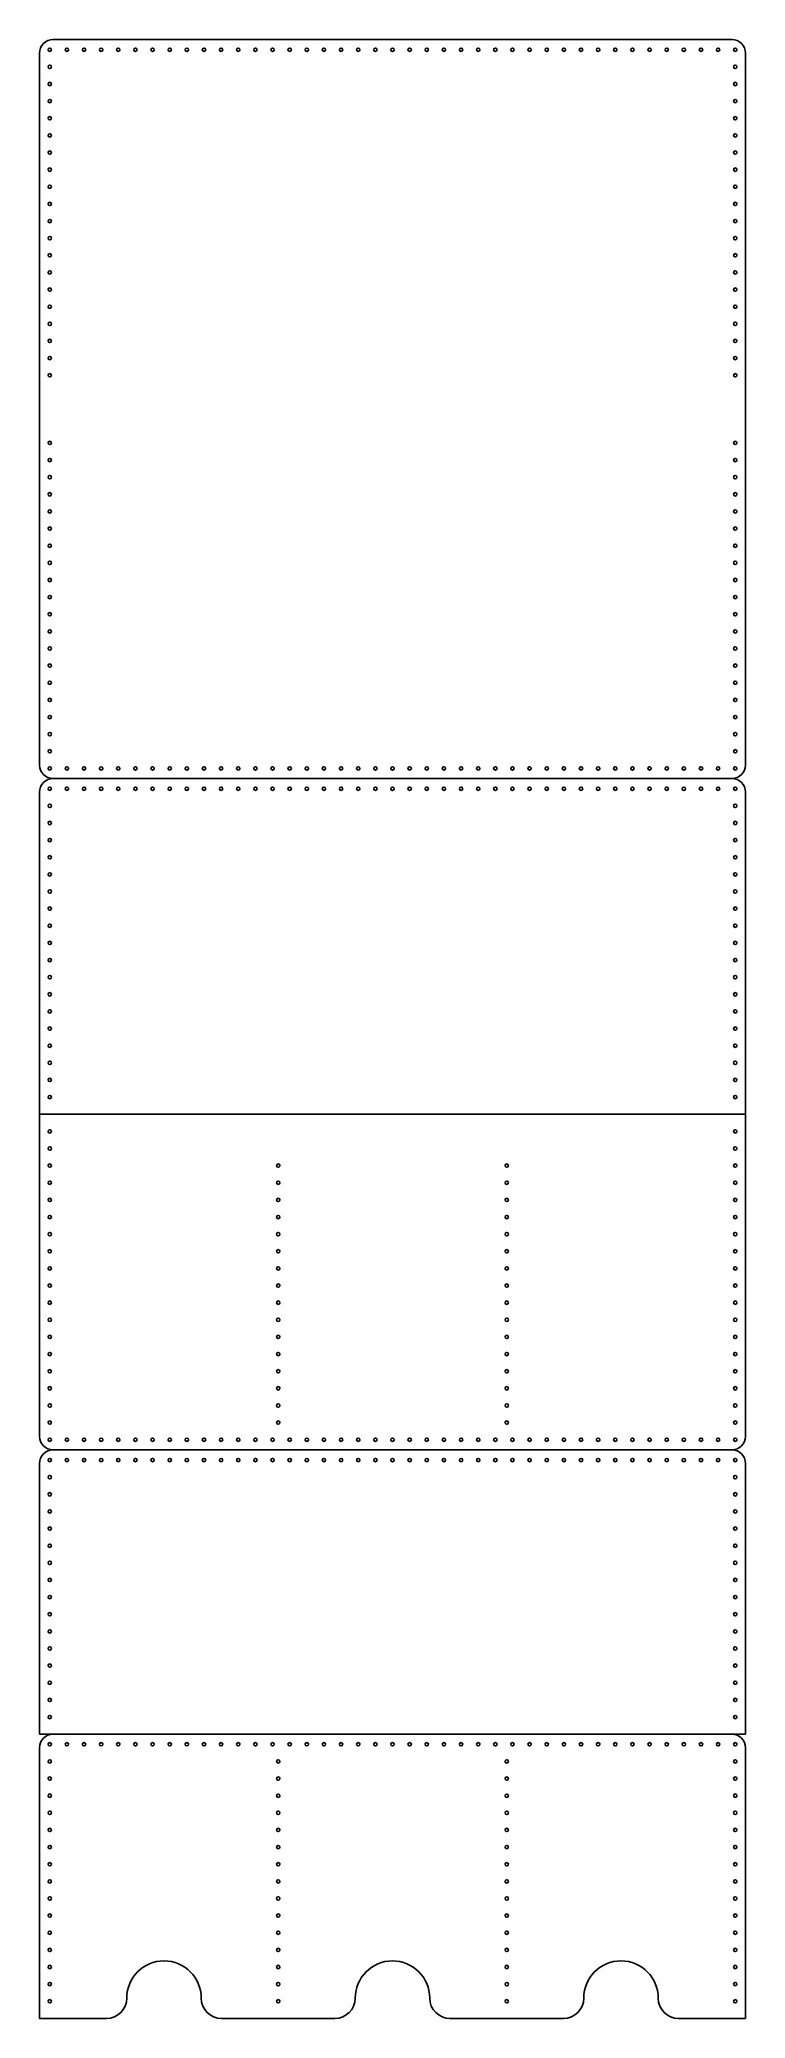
# Model space of a CAD drawing. Header units: millimetres. Extents: x 2300 to 2508, y 922 to 1506.
import ezdxf

# ---------------------------------------------------------------- set-up
doc = ezdxf.new("R2010")
doc.units = ezdxf.units.MM

# ---------------------------------------------------------------- blocks, each defined once
blk = doc.blocks.new('*U107')
blk.add_circle((0, 0), 0.5)
blk = doc.blocks.new('*U108')
at = {"color": 0, "linetype": 'ByBlock', "lineweight": -2, "transparency": 16777216, "rotation": 180}
for p in [(2302.57, 1239.53), (2307.64, 1239.53), (2312.7, 1239.53), (2317.76, 1239.53), (2322.82, 1239.53), (2327.89, 1239.53), (2332.95, 1239.53), (2338.01, 1239.53), (2343.07, 1239.53), (2348.14, 1239.53), (2353.2, 1239.53), (2358.26, 1239.53), (2363.32, 1239.53), (2368.39, 1239.53), (2373.45, 1239.53), (2378.51, 1239.53), (2383.57, 1239.53), (2388.64, 1239.53), (2393.7, 1239.53), (2398.76, 1239.53), (2403.82, 1239.53), (2408.89, 1239.53), (2413.95, 1239.53), (2419.01, 1239.53), (2424.07, 1239.53), (2429.14, 1239.53), (2434.2, 1239.53), (2439.26, 1239.53), (2444.32, 1239.53), (2449.39, 1239.53), (2454.45, 1239.53), (2459.51, 1239.53), (2464.57, 1239.53), (2469.64, 1239.53), (2474.7, 1239.53), (2479.76, 1239.53), (2484.82, 1239.53), (2489.89, 1239.53), (2494.95, 1239.53), (2500.01, 1239.53), (2505.07, 1239.53)]:
    blk.add_blockref('*U107', p, dxfattribs=at)
blk = doc.blocks.new('*U109')
blk.add_circle((0, 0), 0.5)
blk = doc.blocks.new('*U110')
at = {"color": 0, "linetype": 'ByBlock', "lineweight": -2, "transparency": 16777216, "rotation": 90}
for p in [(2505.07, 1315.46), (2505.07, 1310.4), (2505.07, 1305.34), (2505.07, 1300.28), (2505.07, 1295.21), (2505.07, 1290.15), (2505.07, 1285.09), (2505.07, 1280.03), (2505.07, 1274.96), (2505.07, 1269.9), (2505.07, 1264.84), (2505.07, 1259.78), (2505.07, 1254.71), (2505.07, 1249.65), (2505.07, 1244.59), (2505.07, 1239.53)]:
    blk.add_blockref('*U109', p, dxfattribs=at)
blk = doc.blocks.new('*U111')
blk.add_circle((0, 0), 0.5)
blk = doc.blocks.new('*U112')
at = {"color": 0, "linetype": 'ByBlock', "lineweight": -2, "transparency": 16777216, "rotation": 90}
for p in [(2505.07, 1315.46), (2505.07, 1310.4), (2505.07, 1305.34), (2505.07, 1300.28), (2505.07, 1295.21), (2505.07, 1290.15), (2505.07, 1285.09), (2505.07, 1280.03), (2505.07, 1274.96), (2505.07, 1269.9), (2505.07, 1264.84), (2505.07, 1259.78), (2505.07, 1254.71), (2505.07, 1249.65), (2505.07, 1244.59), (2505.07, 1239.53)]:
    blk.add_blockref('*U111', p, dxfattribs=at)

msp = doc.modelspace()

# ---------------------------------------------------------------- linework, layer by layer
for p, q in [((2303.57, 1506.3), (2504.07, 1506.3)), ((2299.57, 1291.92), (2299.57, 1502.3)), ((2508.07, 1502.3), (2508.07, 1291.92)), ((2303.57, 1287.92), (2504.07, 1287.92)), ((2299.57, 1093.55), (2299.57, 1283.92)), ((2508.07, 1283.92), (2508.07, 1093.55)), ((2299.57, 1188.74), (2508.07, 1188.74)), ((2303.57, 1089.55), (2504.07, 1089.55)), ((2299.57, 1085.55), (2299.57, 1005.55)), ((2508.07, 1085.55), (2508.07, 1005.55)), ((2508.07, 1005.55), (2299.57, 1005.55)), ((2299.57, 1001.55), (2299.57, 921.55)), ((2508.07, 1001.55), (2508.07, 921.55)), ((2319.32, 921.55), (2299.57, 921.55)), ((2386.82, 921.55), (2353.32, 921.55)), ((2454.32, 921.55), (2420.82, 921.55)), ((2508.07, 921.55), (2488.32, 921.55))]:
    msp.add_line(p, q)
for centre in [(2302.57, 1503.3), (2307.64, 1503.3), (2312.7, 1503.3), (2317.76, 1503.3), (2322.82, 1503.3), (2327.89, 1503.3), (2332.95, 1503.3), (2338.01, 1503.3), (2343.07, 1503.3), (2348.14, 1503.3), (2353.2, 1503.3), (2358.26, 1503.3), (2363.32, 1503.3), (2368.39, 1503.3), (2373.45, 1503.3), (2378.51, 1503.3), (2383.57, 1503.3), (2388.64, 1503.3), (2393.7, 1503.3), (2398.76, 1503.3), (2403.82, 1503.3), (2408.89, 1503.3), (2413.95, 1503.3), (2419.01, 1503.3), (2424.07, 1503.3), (2429.14, 1503.3), (2434.2, 1503.3), (2439.26, 1503.3), (2444.32, 1503.3), (2449.39, 1503.3), (2454.45, 1503.3), (2459.51, 1503.3), (2464.57, 1503.3), (2469.64, 1503.3), (2474.7, 1503.3), (2479.76, 1503.3), (2484.82, 1503.3), (2489.89, 1503.3), (2494.95, 1503.3), (2500.01, 1503.3), (2505.07, 1503.3), (2302.57, 1498.24), (2505.07, 1498.24), (2302.57, 1493.17), (2505.07, 1493.17), (2302.57, 1488.11), (2505.07, 1488.11), (2302.57, 1483.05), (2505.07, 1483.05), (2302.57, 1477.99), (2505.07, 1477.99), (2302.57, 1472.92), (2302.57, 1467.86), (2505.07, 1472.92), (2505.07, 1467.86), (2302.57, 1462.8), (2505.07, 1462.8), (2302.57, 1457.74), (2505.07, 1457.74), (2302.57, 1452.67), (2505.07, 1452.67), (2302.57, 1447.61), (2505.07, 1447.61), (2302.57, 1442.55), (2505.07, 1442.55), (2302.57, 1437.49), (2302.57, 1432.42), (2505.07, 1437.49), (2505.07, 1432.42), (2302.57, 1427.36), (2505.07, 1427.36), (2302.57, 1422.3), (2505.07, 1422.3), (2302.57, 1417.24), (2505.07, 1417.24), (2302.57, 1412.17), (2505.07, 1412.17), (2302.57, 1407.11), (2505.07, 1407.11), (2302.57, 1387.11), (2505.07, 1387.11), (2302.57, 1382.05), (2505.07, 1382.05), (2302.57, 1376.99), (2505.07, 1376.99), (2302.57, 1371.92), (2505.07, 1371.92), (2302.57, 1366.86), (2505.07, 1366.86), (2302.57, 1361.8), (2302.57, 1356.74), (2505.07, 1361.8), (2505.07, 1356.74), (2302.57, 1351.67), (2505.07, 1351.67), (2302.57, 1346.61), (2505.07, 1346.61), (2302.57, 1341.55), (2505.07, 1341.55), (2302.57, 1336.49), (2505.07, 1336.49), (2302.57, 1331.42), (2505.07, 1331.42), (2302.57, 1326.36), (2302.57, 1321.3), (2505.07, 1326.36), (2505.07, 1321.3), (2302.57, 1316.24), (2505.07, 1316.24), (2302.57, 1311.17), (2505.07, 1311.17), (2302.57, 1306.11), (2505.07, 1306.11), (2302.57, 1301.05), (2505.07, 1301.05), (2302.57, 1295.99), (2505.07, 1295.99), (2302.57, 1290.92), (2307.64, 1290.92), (2312.7, 1290.92), (2317.76, 1290.92), (2322.82, 1290.92), (2327.89, 1290.92), (2332.95, 1290.92), (2338.01, 1290.92), (2343.07, 1290.92), (2348.14, 1290.92), (2353.2, 1290.92), (2358.26, 1290.92), (2363.32, 1290.92), (2368.39, 1290.92), (2373.45, 1290.92), (2378.51, 1290.92), (2383.57, 1290.92), (2388.64, 1290.92), (2393.7, 1290.92), (2398.76, 1290.92), (2403.82, 1290.92), (2408.89, 1290.92), (2413.95, 1290.92), (2419.01, 1290.92), (2424.07, 1290.92), (2429.14, 1290.92), (2434.2, 1290.92), (2439.26, 1290.92), (2444.32, 1290.92), (2449.39, 1290.92), (2454.45, 1290.92), (2459.51, 1290.92), (2464.57, 1290.92), (2469.64, 1290.92), (2474.7, 1290.92), (2479.76, 1290.92), (2484.82, 1290.92), (2489.89, 1290.92), (2494.95, 1290.92), (2500.01, 1290.92), (2505.07, 1290.92), (2302.57, 1284.92), (2307.64, 1284.92), (2312.7, 1284.92), (2317.76, 1284.92), (2322.82, 1284.92), (2327.89, 1284.92), (2332.95, 1284.92), (2338.01, 1284.92), (2343.07, 1284.92), (2348.14, 1284.92), (2353.2, 1284.92), (2358.26, 1284.92), (2363.32, 1284.92), (2368.39, 1284.92), (2373.45, 1284.92), (2378.51, 1284.92), (2383.57, 1284.92), (2388.64, 1284.92), (2393.7, 1284.92), (2398.76, 1284.92), (2403.82, 1284.92), (2408.89, 1284.92), (2413.95, 1284.92), (2419.01, 1284.92), (2424.07, 1284.92), (2429.14, 1284.92), (2434.2, 1284.92), (2439.26, 1284.92), (2444.32, 1284.92), (2449.39, 1284.92), (2454.45, 1284.92), (2459.51, 1284.92), (2464.57, 1284.92), (2469.64, 1284.92), (2474.7, 1284.92), (2479.76, 1284.92), (2484.82, 1284.92), (2489.89, 1284.92), (2494.95, 1284.92), (2500.01, 1284.92), (2505.07, 1284.92), (2302.57, 1279.86), (2302.57, 1274.8), (2505.07, 1279.86), (2505.07, 1274.8), (2302.57, 1269.74), (2505.07, 1269.74), (2302.57, 1264.67), (2505.07, 1264.67), (2302.57, 1259.61), (2505.07, 1259.61), (2302.57, 1254.55), (2505.07, 1254.55), (2302.57, 1249.49), (2505.07, 1249.49), (2302.57, 1244.42), (2302.57, 1239.36), (2505.07, 1244.42), (2505.07, 1239.36), (2302.57, 1234.3), (2505.07, 1234.3), (2302.57, 1229.24), (2505.07, 1229.24), (2302.57, 1224.17), (2505.07, 1224.17), (2302.57, 1219.11), (2505.07, 1219.11), (2302.57, 1214.05), (2505.07, 1214.05), (2302.57, 1208.99), (2505.07, 1208.99), (2302.57, 1203.92), (2302.57, 1198.86), (2505.07, 1203.92), (2505.07, 1198.86), (2302.57, 1193.8), (2505.07, 1193.8), (2302.57, 1183.67), (2505.07, 1183.67), (2302.57, 1178.61), (2505.07, 1178.61), (2302.57, 1173.55), (2370.07, 1173.55), (2437.57, 1173.55), (2505.07, 1173.55), (2302.57, 1168.49), (2302.57, 1163.42), (2370.07, 1168.49), (2370.07, 1163.42), (2437.57, 1168.49), (2437.57, 1163.42), (2505.07, 1168.49), (2505.07, 1163.42), (2302.57, 1158.36), (2370.07, 1158.36), (2437.57, 1158.36), (2505.07, 1158.36), (2302.57, 1153.3), (2370.07, 1153.3), (2437.57, 1153.3), (2505.07, 1153.3), (2302.57, 1148.24), (2370.07, 1148.24), (2437.57, 1148.24), (2505.07, 1148.24), (2302.57, 1143.17), (2370.07, 1143.17), (2437.57, 1143.17), (2505.07, 1143.17), (2302.57, 1138.11), (2370.07, 1138.11), (2437.57, 1138.11), (2505.07, 1138.11), (2302.57, 1133.05), (2370.07, 1133.05), (2437.57, 1133.05), (2505.07, 1133.05), (2302.57, 1127.99), (2302.57, 1122.92), (2370.07, 1127.99), (2370.07, 1122.92), (2437.57, 1127.99), (2437.57, 1122.92), (2505.07, 1127.99), (2505.07, 1122.92), (2302.57, 1117.86), (2370.07, 1117.86), (2437.57, 1117.86), (2505.07, 1117.86), (2302.57, 1112.8), (2370.07, 1112.8), (2437.57, 1112.8), (2505.07, 1112.8), (2302.57, 1107.74), (2370.07, 1107.74), (2437.57, 1107.74), (2505.07, 1107.74), (2302.57, 1102.67), (2370.07, 1102.67), (2437.57, 1102.67), (2505.07, 1102.67), (2302.57, 1097.61), (2370.07, 1097.61), (2437.57, 1097.61), (2505.07, 1097.61), (2302.57, 1092.55), (2307.64, 1092.55), (2312.7, 1092.55), (2317.76, 1092.55), (2322.82, 1092.55), (2327.89, 1092.55), (2332.95, 1092.55), (2338.01, 1092.55), (2343.07, 1092.55), (2348.14, 1092.55), (2353.2, 1092.55), (2358.26, 1092.55), (2363.32, 1092.55), (2368.39, 1092.55), (2373.45, 1092.55), (2378.51, 1092.55), (2383.57, 1092.55), (2388.64, 1092.55), (2393.7, 1092.55), (2398.76, 1092.55), (2403.82, 1092.55), (2408.89, 1092.55), (2413.95, 1092.55), (2419.01, 1092.55), (2424.07, 1092.55), (2429.14, 1092.55), (2434.2, 1092.55), (2439.26, 1092.55), (2444.32, 1092.55), (2449.39, 1092.55), (2454.45, 1092.55), (2459.51, 1092.55), (2464.57, 1092.55), (2469.64, 1092.55), (2474.7, 1092.55), (2479.76, 1092.55), (2484.82, 1092.55), (2489.89, 1092.55), (2494.95, 1092.55), (2500.01, 1092.55), (2505.07, 1092.55), (2302.57, 1086.55), (2302.57, 1081.49), (2307.64, 1086.55), (2312.7, 1086.55), (2317.76, 1086.55), (2322.82, 1086.55), (2327.89, 1086.55), (2332.95, 1086.55), (2338.01, 1086.55), (2343.07, 1086.55), (2348.14, 1086.55), (2353.2, 1086.55), (2358.26, 1086.55), (2363.32, 1086.55), (2368.39, 1086.55), (2373.45, 1086.55), (2378.51, 1086.55), (2383.57, 1086.55), (2388.64, 1086.55), (2393.7, 1086.55), (2398.76, 1086.55), (2403.82, 1086.55), (2408.89, 1086.55), (2413.95, 1086.55), (2419.01, 1086.55), (2424.07, 1086.55), (2429.14, 1086.55), (2434.2, 1086.55), (2439.26, 1086.55), (2444.32, 1086.55), (2449.39, 1086.55), (2454.45, 1086.55), (2459.51, 1086.55), (2464.57, 1086.55), (2469.64, 1086.55), (2474.7, 1086.55), (2479.76, 1086.55), (2484.82, 1086.55), (2489.89, 1086.55), (2494.95, 1086.55), (2500.01, 1086.55), (2505.07, 1086.55), (2505.07, 1081.49), (2302.57, 1076.42), (2505.07, 1076.42), (2302.57, 1071.36), (2505.07, 1071.36), (2302.57, 1066.3), (2505.07, 1066.3), (2302.57, 1061.24), (2505.07, 1061.24), (2302.57, 1056.17), (2505.07, 1056.17), (2302.57, 1051.11), (2505.07, 1051.11), (2302.57, 1046.05), (2302.57, 1040.99), (2505.07, 1046.05), (2505.07, 1040.99), (2302.57, 1035.92), (2505.07, 1035.92), (2302.57, 1030.86), (2505.07, 1030.86), (2302.57, 1025.8), (2505.07, 1025.8), (2302.57, 1020.74), (2505.07, 1020.74), (2302.57, 1015.67), (2505.07, 1015.67), (2302.57, 1010.61), (2505.07, 1010.61), (2370.07, 997.49), (2437.57, 997.49), (2370.07, 992.42), (2437.57, 992.42), (2370.07, 987.36), (2370.07, 982.3), (2437.57, 987.36), (2437.57, 982.3), (2370.07, 977.24), (2437.57, 977.24), (2370.07, 972.17), (2437.57, 972.17), (2370.07, 967.11), (2437.57, 967.11), (2370.07, 962.05), (2437.57, 962.05), (2370.07, 956.99), (2437.57, 956.99), (2370.07, 951.92), (2370.07, 946.86), (2437.57, 951.92), (2437.57, 946.86), (2370.07, 941.8), (2437.57, 941.8), (2370.07, 936.74), (2437.57, 936.74), (2370.07, 931.67), (2437.57, 931.67), (2370.07, 926.61), (2437.57, 926.61)]:
    msp.add_circle(centre, 0.5)
for centre, radius, start, end in [((2303.57, 1502.3), 4, 90, 180), ((2504.07, 1502.3), 4, 0, 90), ((2303.57, 1291.92), 4, 180, 270), ((2303.57, 1283.92), 4, 90, 180), ((2504.07, 1291.92), 4, 270, 0), ((2504.07, 1283.92), 4, 0, 90), ((2303.57, 1093.55), 4, 180, 270), ((2504.07, 1093.55), 4, 270, 0), ((2303.57, 1085.55), 4, 90, 180), ((2504.07, 1085.55), 4, 0, 90), ((2303.57, 1001.55), 4, 90, 180), ((2504.07, 1001.55), 4, 0, 90), ((2336.32, 927.55), 11, 0, 180), ((2403.82, 927.55), 11, 0, 180), ((2471.32, 927.55), 11, 0, 180), ((2319.32, 927.55), 6, 270, 0), ((2353.32, 927.55), 6, 180, 270), ((2386.82, 927.55), 6, 270, 0), ((2420.82, 927.55), 6, 180, 270), ((2454.32, 927.55), 6, 270, 0), ((2488.32, 927.55), 6, 180, 270)]:
    msp.add_arc(centre, radius, start, end)

# ---------------------------------------------------------------- block references
at = {"xscale": -1, "rotation": 180}
for name in ['*U108', '*U110']:
    msp.add_blockref(name, (0, 2242.08), dxfattribs=at)
at = {"rotation": 180}
msp.add_blockref('*U112', (4807.65, 2242.08), dxfattribs=at)

doc.saveas('drawing.dxf')
